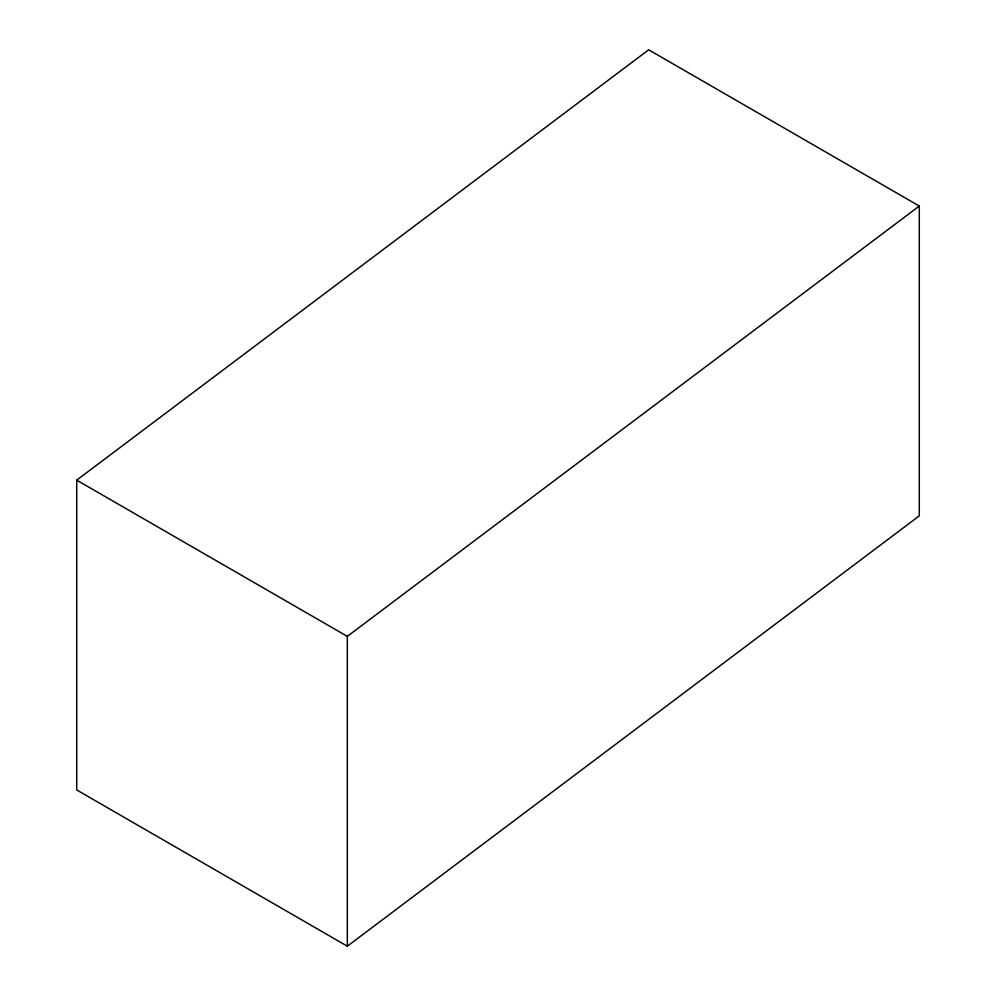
<?xml version="1.0" encoding="UTF-8"?>
<svg xmlns="http://www.w3.org/2000/svg" width="996" height="996" viewBox="0 0 996 996"><rect width="100%" height="100%" fill="white"/><g stroke="black" fill="none" stroke-linecap="round" stroke-linejoin="round"><path stroke-width="1.49" d="M76.717 480.147L648.67 49.8L919.283 206.048L919.283 515.853L347.33 946.2L76.717 789.953L76.717 480.147L347.33 636.382L347.33 946.2M347.33 636.382L919.283 206.048"/></g></svg>
